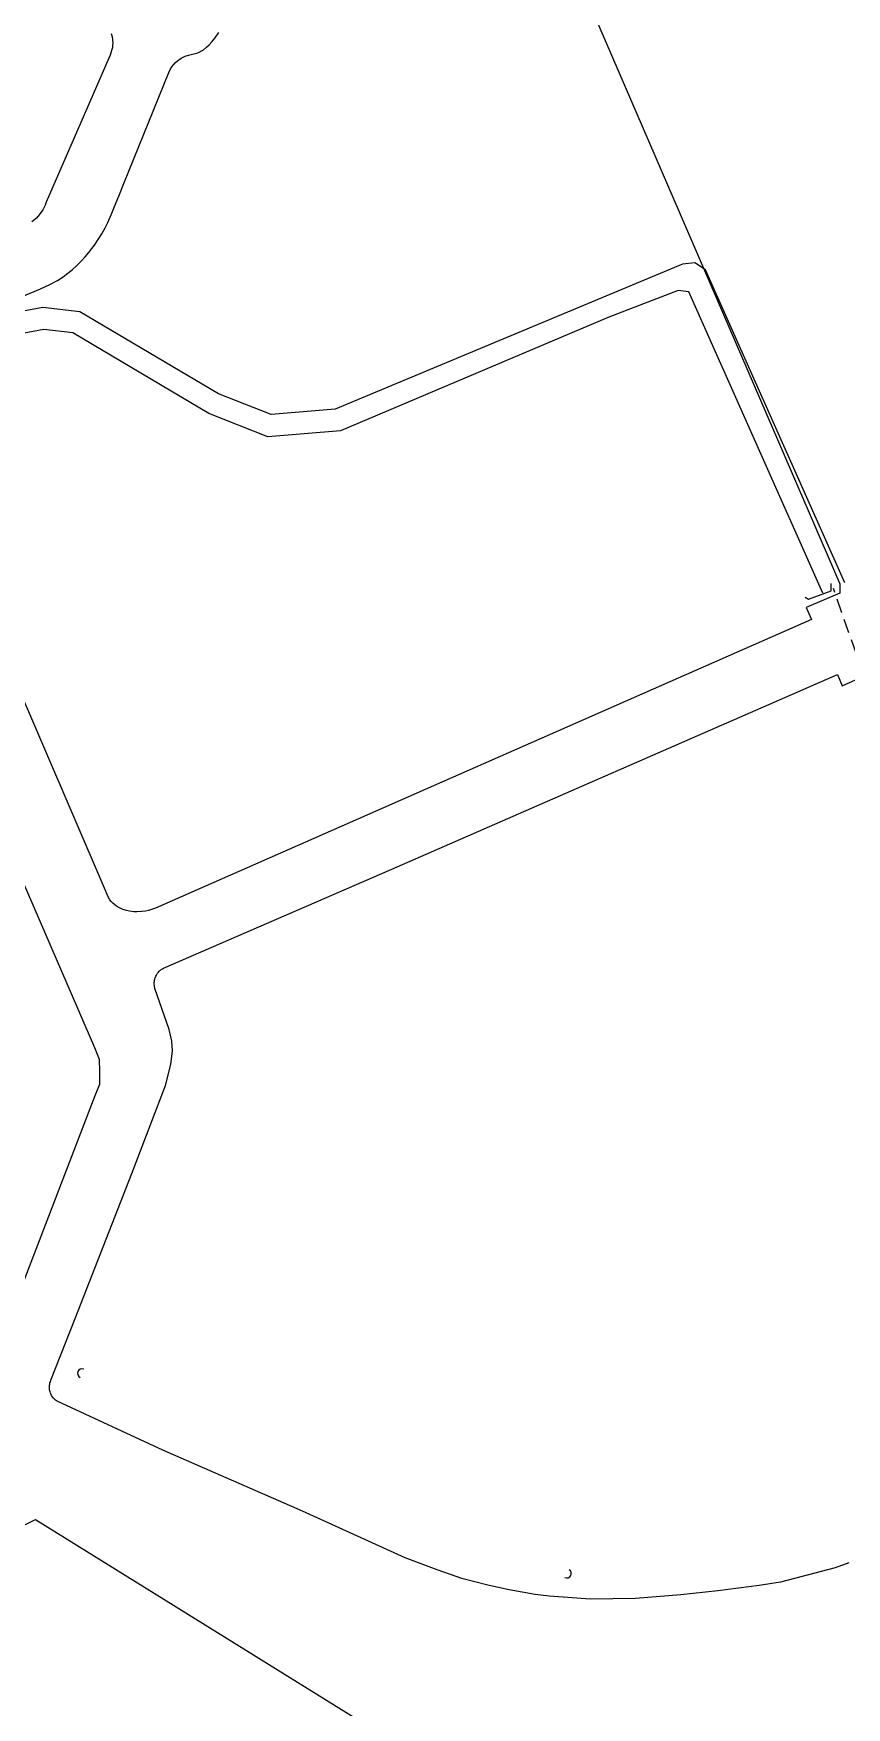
# Model space of a CAD drawing. Extents: x -6997814 to 14282083, y -16 to 289481930.
# Drawn here: x 362765.9 to 362950.7, y 7352245.3 to 7352625.5 of the extents above; entities that cross this region are included whole.
import ezdxf
from ezdxf.enums import TextEntityAlignment as Align

# ---------------------------------------------------------------- set-up
doc = ezdxf.new("R2010")
doc.units = 0
doc.header["$LTSCALE"] = 6.5
doc.linetypes.add('DASHED', pattern=[0.75, 0.5, -0.25])
for name, color, linetype in [('ATRIBUTO', 7, 'CONTINUOUS'), ('BUEIRO', 7, 'CONTINUOUS'), ('EIXO-RIO-INV', 9, 'DASHED'), ('LISTAGEM_TEXTO', 7, 'CONTINUOUS'), ('MARGEM', 130, 'CONTINUOUS'), ('PONTE', 3, 'CONTINUOUS'), ('QUADRA-DEF', 7, 'CONTINUOUS')]:
    doc.layers.add(name, color=color, linetype=linetype)
doc.styles.add('SABESP', font='ROMANS.shx', dxfattribs={"height": 2})

# ---------------------------------------------------------------- blocks, each defined once
blk = doc.blocks.new('SBIN009')
at = {"layer": 'BUEIRO'}
blk.add_arc((-1, 0), 1, 270, 90, dxfattribs=at)
at = {"layer": 'ATRIBUTO', "style": 'SABESP', "flags": 1}
for tag, p in [('COORDENADA', (-1, 0)), ('CODIGO', (-1, 0.4)), ('FONTE', (-1, -0.4))]:
    blk.add_attdef(tag, text='', height=0.25, dxfattribs=at).set_placement(p, align=Align.MIDDLE)

msp = doc.modelspace()

# ---------------------------------------------------------------- linework, layer by layer
at = {"layer": 'EIXO-RIO-INV'}
msp.add_lwpolyline([(362954.45466, 7352480.1601), (362947.68465, 7352499.4301)], dxfattribs=at)
at = {"layer": 'LISTAGEM_TEXTO', "lineweight": -2}
for p, q in [((-6997814.32844, 3738255.91478), (362766.33604, 7352287.95669)), ((362766.33604, 7352287.95669), (6192331.67663, 3738255.91478))]:
    msp.add_line(p, q, dxfattribs=at)
at = {"layer": 'MARGEM'}
for points in [[(362950.31465, 7352500.7101), (362918.6246, 7352571.8702), (362916.1646, 7352573.4302), (362913.4046, 7352573.1302), (362834.45451, 7352540.1601), (362819.89449, 7352538.9601), (362807.95447, 7352543.7001), (362776.43443, 7352562.3402), (362768.05442, 7352563.3202), (362759.89441, 7352561.7601), (362739.99439, 7352553.2701)], [(362945.27465, 7352498.4101), (362914.8646, 7352566.8702), (362912.40459, 7352567.1902), (362896.68458, 7352561.0602), (362835.65451, 7352535.2801), (362819.14449, 7352533.9201), (362805.76447, 7352539.2301), (362774.81443, 7352557.5301), (362768.23442, 7352558.3001), (362761.35442, 7352556.9801), (362741.92439, 7352548.7401)]]:
    msp.add_lwpolyline(points, dxfattribs=at)
at = {"layer": 'PONTE'}
msp.add_lwpolyline([(362941.25464, 7352497.5101), (362942.02464, 7352497.0201), (362947.19465, 7352498.9101), (362947.21465, 7352500.5901)], dxfattribs=at)
at = {"layer": 'QUADRA-DEF'}
for points in [[(362840.06447, 7352753.0204), (362949.15465, 7352500.5001), (362949.17465, 7352498.3701), (362941.50464, 7352495.1501), (362942.72465, 7352492.4501), (362793.62448, 7352426.85), (362792.91448, 7352426.59), (362792.06448, 7352426.34), (362791.35448, 7352426.19), (362790.50448, 7352426.06), (362789.41447, 7352426), (362788.74447, 7352426.02), (362787.75447, 7352426.13), (362787.02447, 7352426.28), (362786.19447, 7352426.55), (362785.43447, 7352426.89), (362784.80447, 7352427.27), (362784.36447, 7352427.59), (362783.95447, 7352427.96), (362783.55447, 7352428.39), (362783.26447, 7352428.77), (362782.94447, 7352429.3), (362782.65447, 7352429.95), (362782.27446, 7352430.82), (362732.55438, 7352546.3801)], [(362736.92439, 7352554.7201), (362767.48442, 7352567.5302), (362769.62442, 7352568.4802), (362771.38443, 7352569.4502), (362772.66443, 7352570.2902), (362773.41443, 7352570.8302), (362774.72443, 7352571.8802), (362775.77443, 7352572.8202), (362776.81443, 7352573.8702), (362777.65443, 7352574.7802), (362778.51443, 7352575.8002), (362779.18443, 7352576.6602), (362779.74443, 7352577.4302), (362780.75444, 7352578.9302), (362781.42444, 7352580.0302), (362782.17444, 7352581.3802), (362782.79444, 7352582.6102), (362783.58444, 7352584.3402), (362784.32444, 7352586.2002), (362785.29444, 7352588.6102), (362786.46444, 7352591.4902), (362796.66445, 7352616.6802), (362796.66445, 7352616.6802), (362796.98445, 7352617.3902), (362797.32445, 7352617.9602), (362797.69445, 7352618.4402), (362798.16445, 7352618.9502), (362798.63445, 7352619.3602), (362799.47445, 7352619.9402), (362800.36445, 7352620.3702), (362801.16445, 7352620.6302), (362802.36445, 7352620.9502), (362803.25445, 7352621.1802), (362804.54446, 7352621.8602), (362805.22446, 7352622.4302), (362805.82446, 7352623.0002), (362806.42446, 7352623.6402), (362807.18446, 7352624.5702), (362807.99446, 7352625.7402)], [(362783.58443, 7352625.5702), (362783.77443, 7352624.7902), (362783.86443, 7352624.2002), (362783.90443, 7352623.3702), (362783.87443, 7352622.7902), (362783.82443, 7352622.3402), (362783.73443, 7352621.9002), (362783.51443, 7352621.1102), (362783.30443, 7352620.6202), (362783.01443, 7352619.9602), (362768.82442, 7352587.2302), (362768.52442, 7352586.5302), (362767.99442, 7352585.4602), (362767.18442, 7352584.3102), (362766.55442, 7352583.6202), (362765.55442, 7352582.7302)], [(362682.99431, 7352618.9102), (362779.77447, 7352395.2), (362779.77447, 7352395.2), (362780.85031, 7352392.551), (362780.87119, 7352389.6782), (362780.89206, 7352386.8054), (362779.85447, 7352384.1899), (362779.85447, 7352384.1899), (362755.86445, 7352321.8599)], [(362951.2147, 7352278.1198), (362948.09469, 7352276.9598), (362935.66468, 7352273.7198), (362930.84467, 7352272.9598), (362921.40466, 7352271.7298), (362913.04465, 7352270.8298), (362902.70464, 7352270.0098), (362892.41463, 7352269.8798), (362892.41463, 7352269.8798), (362887.34462, 7352270.2198), (362883.10462, 7352270.5398), (362879.87461, 7352270.9198), (362874.0346, 7352271.9698), (362869.1546, 7352273.0798), (362863.28459, 7352274.5798), (362857.63458, 7352276.5198), (362850.38457, 7352279.2398), (362827.02454, 7352289.8498), (362795.2745, 7352303.7198), (362771.40447, 7352314.7599), (362771.14447, 7352314.9199), (362770.88447, 7352315.1099), (362770.66447, 7352315.3099), (362770.42447, 7352315.5599), (362770.22447, 7352315.8199), (362770.02447, 7352316.1299), (362769.89447, 7352316.3899), (362769.76447, 7352316.6799), (362769.68447, 7352316.9499), (362769.62447, 7352317.1699), (362769.56447, 7352317.4499), (362769.54447, 7352317.6699), (362769.52447, 7352317.9899), (362769.52447, 7352318.2099), (362769.55447, 7352318.4799), (362769.58447, 7352318.7099), (362769.65447, 7352318.9999), (362769.73447, 7352319.2599), (362769.86447, 7352319.5899), (362775.36447, 7352333.6599), (362788.28448, 7352366.5299), (362795.89449, 7352386.5299), (362797.14449, 7352391.34), (362797.51449, 7352394.43), (362797.37449, 7352396.62), (362796.75449, 7352399.31), (362793.51448, 7352408.58), (362793.46448, 7352408.75), (362793.41448, 7352409.01), (362793.37448, 7352409.3), (362793.34448, 7352409.59), (362793.35448, 7352409.92), (362793.37448, 7352410.2), (362793.41448, 7352410.47), (362793.47448, 7352410.74), (362793.54448, 7352410.99), (362793.71448, 7352411.41), (362793.83448, 7352411.65), (362794.01448, 7352411.95), (362794.09448, 7352412.06), (362794.29448, 7352412.31), (362794.46448, 7352412.5), (362794.63448, 7352412.65), (362794.78448, 7352412.78), (362795.03448, 7352412.96), (362795.22448, 7352413.08), (362795.44448, 7352413.19), (362847.34454, 7352435.71), (362948.64465, 7352479.9201), (362949.65466, 7352477.3601), (362959.26467, 7352481.6501)]]:
    msp.add_lwpolyline(points, dxfattribs=at)

# ---------------------------------------------------------------- block references
at = {"layer": 'BUEIRO'}
for p, rotation in [((362776.00448, 7352321.5599), 157.66774219), ((362888.01462, 7352275.2098), 331.844620071)]:
    msp.add_blockref('SBIN009', p, dxfattribs=dict(at, rotation=rotation))

doc.saveas('drawing.dxf')
